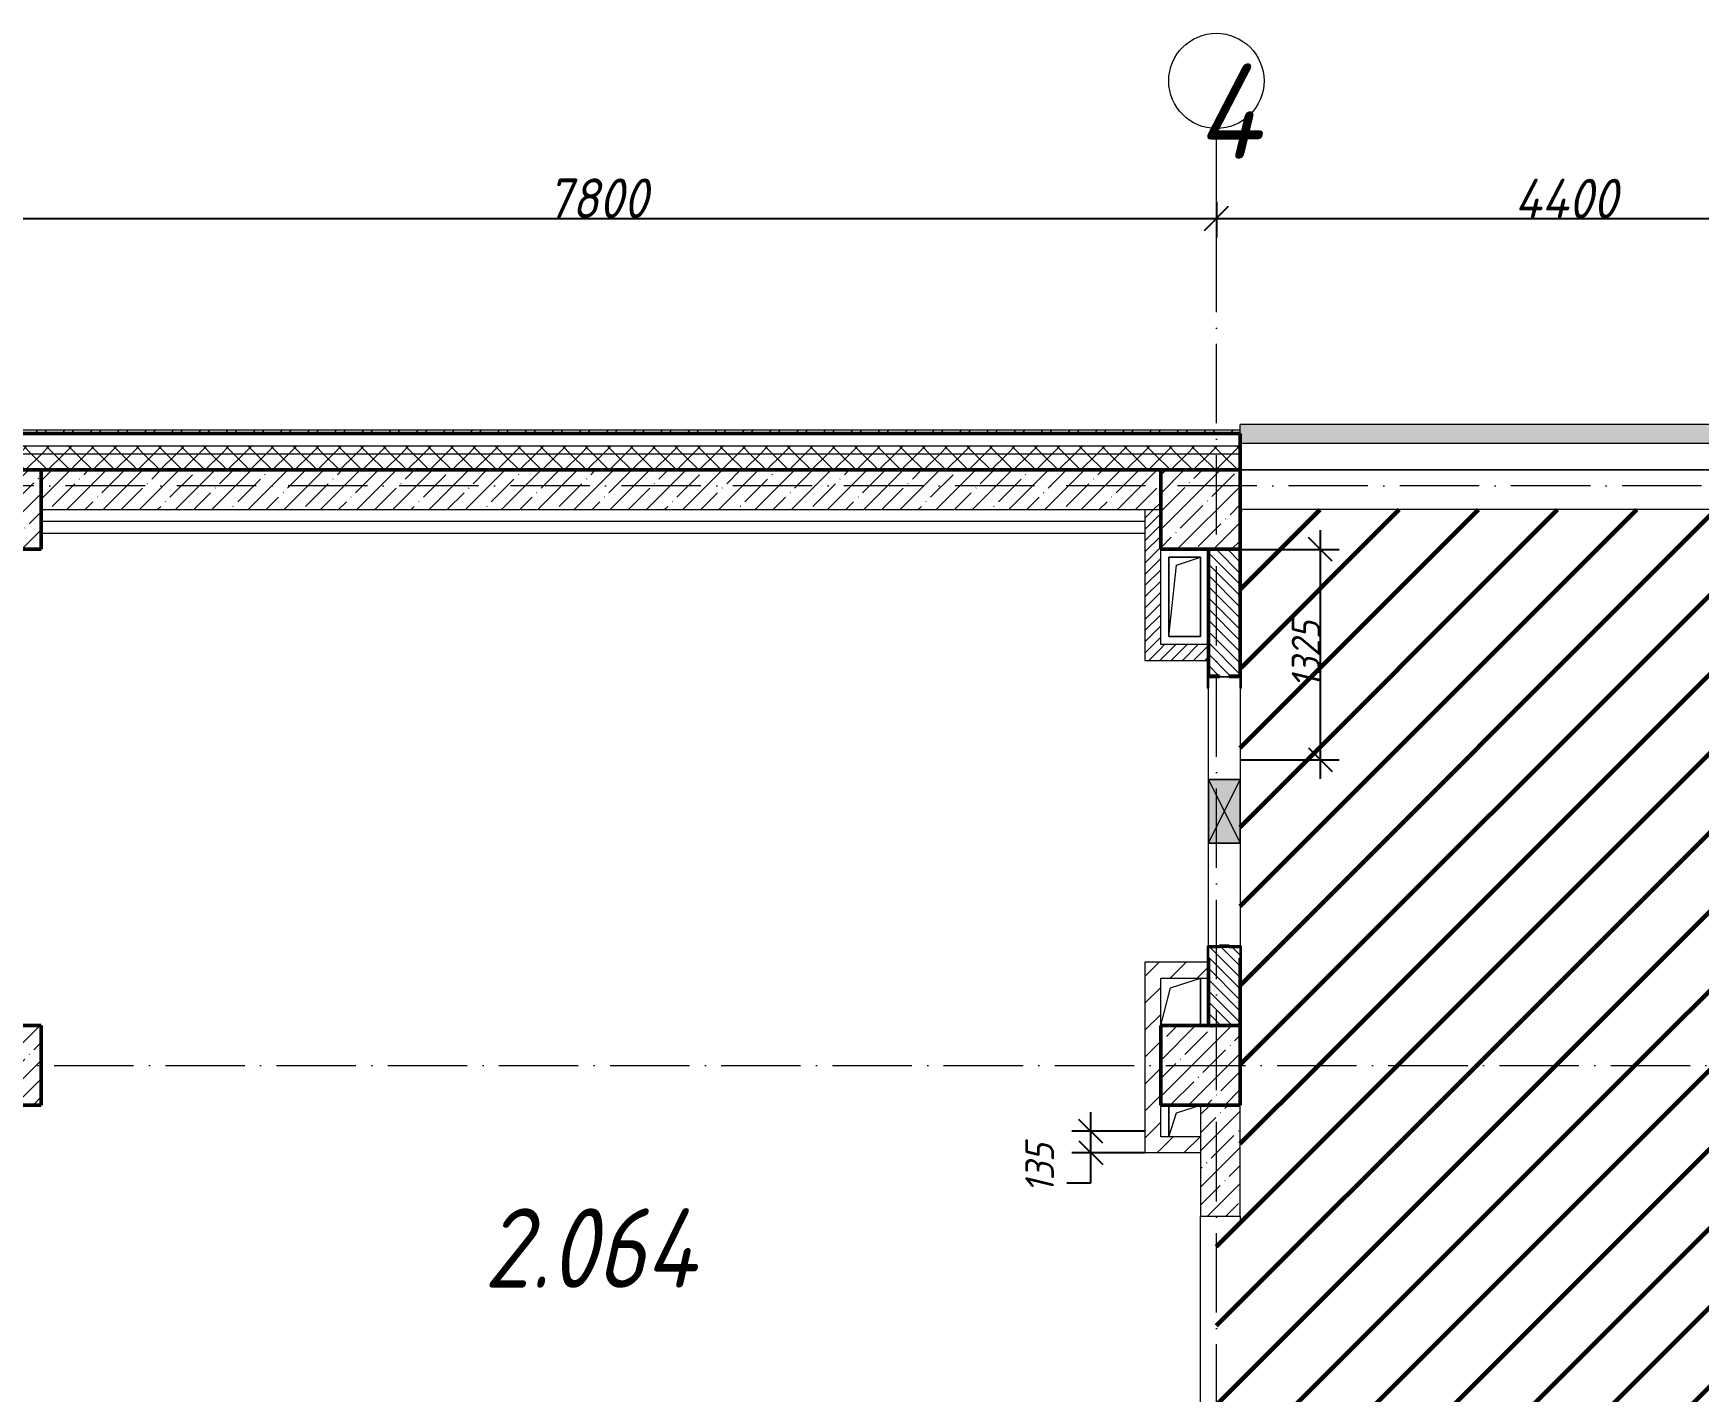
# Model space of a CAD drawing. Header units: millimetres. Extents: x -606178 to 312196, y -19338 to 632709.
# Drawn here: x -266901 to -256414, y 493720 to 502275 of the extents above; entities that cross this region are included whole.
import ezdxf

# ---------------------------------------------------------------- set-up
doc = ezdxf.new("R2010")
doc.units = ezdxf.units.MM
doc.linetypes.add('50_200_ШТРИХ_1Т_ш5_п1_п1_', pattern=[700, 500, -100, 0, -100])
for name, color, linetype, lineweight in [('6.4.1) Окр пт с инж. ПТ2.16', 3, 'Continuous', 60), ('A-____-____-DIMS', 7, 'Continuous', 9), ('A-DETL-____-OTLN-4', 7, 'Continuous', 18), ('A-DETL-GENF-OTLN', 7, 'Continuous', 9), ('A-FLOR-____-OTLN', 7, 'Continuous', 9), ('A-GENM-____-MCUT', 7, 'Continuous', 25), ('A-GENM-____-OTLN', 7, 'Continuous', 9), ('A-GENM-____-OTLN-1', 7, 'Continuous', 25), ('A-GLAZ-____-OTLN', 7, 'Continuous', 9), ('A-WALL-____-MCUT-1', 7, 'Continuous', 9), ('A-WALL-____-MCUT-2', 7, 'Continuous', 50), ('A-WALL-____-MCUT-3', 7, 'Continuous', 9), ('A-WALL-____-OTLN', 7, 'Continuous', 9), ('A-WALL-____-PATT-1', 7, 'Continuous', 9), ('A-WALL-FNSH-MCUT-1', 7, 'Continuous', 9), ('I-WALL-____-OTLN', 7, 'Continuous', 9), ('S-COLS-____-MCUT', 7, 'Continuous', 50), ('S-COLS-____-OTLN', 7, 'Continuous', 9), ('S-GRID-____-IDEN', 7, 'Continuous', 9), ('S-GRID-____-OTLN-1', 7, '50_200_ШТРИХ_1Т_ш5_п1_п1_', 9), ('Марки помещений', 7, 'Continuous', 9)]:
    doc.layers.add(name, color=color, linetype=linetype, lineweight=lineweight)
doc.layers.add('A-GLAZ-____-OTLN-1', color=7, linetype='Continuous', lineweight=9, true_color=0xc0c0c0)
doc.styles.add('ISOCPEUR_I', font='isocpeui.ttf', dxfattribs={"width": 0.9, "height": 2.5})
doc.styles.add('ISOCPEUR_I_10', font='isocpeui.ttf', dxfattribs={"width": 0.9, "height": 180})
doc.styles.add('ISOCPEUR_I_3', font='isocpeui.ttf', dxfattribs={"width": 0.85, "height": 2.2})
doc.styles.add('ISOCPEUR_I_9', font='isocpeui.ttf', dxfattribs={"width": 0.9, "height": 250})
doc.dimstyles.new('ISO-1_8_0_9К_СРЕДНИЙ_Кладочные_3', dxfattribs={"dimscale": 304.8, "dimtxt": 179.276612, "dimasz": 0.492126, "dimexe": 0.393701, "dimexo": 0, "dimgap": 0, "dimtad": 1, "dimdec": 3, "dimrnd": 0.001, "dimdsep": 46, "dimtxsty": 'ISOCPEUR_I_10', "dimblk1": 'OBLIQUE', "dimblk2": 'OBLIQUE', "dimsah": 1, "dimcen": 0.09, "dimdle": 0.393701, "dimazin": 0, "dimtfac": 1, "dimtdec": 4, "dimtix": 1, "dimtmove": 0, "dimatfit": 3, "dimfxl": 1, "dimtvp": 1, "dimtolj": 1, "dimtzin": 0, "dimarcsym": 2})
doc.dimstyles.new('ISO-1_8_0_9К_СРЕДНИЙ_Кладочные_4', dxfattribs={"dimscale": 304.8, "dimtxt": 179.276612, "dimasz": 0.492126, "dimexe": 0.393701, "dimexo": 0, "dimgap": 0, "dimtad": 1, "dimdec": 3, "dimrnd": 0.001, "dimdsep": 46, "dimtxsty": 'ISOCPEUR_I_10', "dimblk1": 'OBLIQUE', "dimblk2": 'OBLIQUE', "dimsah": 1, "dimcen": 0.09, "dimdle": 0.393701, "dimazin": 0, "dimtfac": 1, "dimtdec": 4, "dimtix": 1, "dimtmove": 1, "dimatfit": 3, "dimfxl": 1, "dimtvp": 1, "dimtolj": 1, "dimtzin": 0, "dimarcsym": 2})
doc.dimstyles.new('ISO-2_5_0_9К_БОЛЬШОЙ_ОСИ', dxfattribs={"dimscale": 304.8, "dimtxt": 248.995294, "dimasz": 0.492126, "dimexe": 0.393701, "dimexo": 0, "dimgap": 0, "dimtad": 1, "dimdec": 0, "dimzin": 0, "dimdsep": 46, "dimtxsty": 'ISOCPEUR_I_9', "dimblk1": 'OBLIQUE', "dimblk2": 'OBLIQUE', "dimsah": 1, "dimcen": 0.09, "dimdle": 0.393701, "dimazin": 0, "dimtfac": 1, "dimtdec": 4, "dimtix": 1, "dimtmove": 0, "dimatfit": 3, "dimfxl": 1, "dimtvp": 1, "dimtolj": 1, "dimtzin": 0, "dimarcsym": 2})
pattern_1 = [(45, (-264901.3, 451794.26), (-70.71068, 70.71068), []), (135, (-264901.3, 451794.26), (-70.71068, -70.71068), [])]
pattern_2 = [(45, (-264901.3, 451794.26), (-35.35534, 35.35534), [])]
pattern_3 = [(45, (-264901.3, 451794.26), (-114.04925, 114.04925), []), (45, (-264787.25, 451794.26), (-114.04925, 114.04925), [201.612, -40.322, 3.353, -36.97])]
pattern_4 = [(45, (-264901.3, 451794.26), (-84.8528, 84.8528), [])]

# ---------------------------------------------------------------- blocks, each defined once
blk = doc.blocks.new('BSC_Колонна _Прямоугольная - 500х500-V40-АР1_План отверстий 2 этажа в осях 1-64_А-ГГ')
at = {"layer": 'S-COLS-____-OTLN'}
h = blk.add_hatch(dxfattribs=at)
h.set_pattern_fill('FP_69', color=256, style=0, pattern_type=2)
h.set_pattern_definition([(45, (2200, -47481.04), (-114.04925, 114.04925), []), (45, (2314.05, -47481.04), (-114.04925, 114.04925), [201.613, -40.323, 3.353, -36.97])])
h.paths.add_polyline_path([(-250, -250), (250, -250), (250, 250), (-250, 250)], flags=0)
at = {"layer": 'S-COLS-____-MCUT'}
for p, q in [((250, 250), (-250, 250)), ((-250, 250), (-250, -250)), ((250, -250), (250, 250)), ((-250, -250), (250, -250))]:
    blk.add_line(p, q, dxfattribs=at)
blk = doc.blocks.new('BSC_Колонна _Прямоугольная - 500х500-V41-АР1_План отверстий 2 этажа в осях 1-64_А-ГГ')
at = {"layer": 'S-COLS-____-OTLN'}
h = blk.add_hatch(dxfattribs=at)
h.set_pattern_fill('FP_70', color=256, style=0, pattern_type=2)
h.set_pattern_definition([(45, (-5350, -47481.04), (-114.04925, 114.04925), []), (45, (-5235.95, -47481.04), (-114.04925, 114.04925), [201.613, -40.323, 3.353, -36.97])])
h.paths.add_polyline_path([(-250, -250), (250, -250), (250, 250), (-250, 250)], flags=0)
at = {"layer": 'S-COLS-____-MCUT'}
for p, q in [((250, 250), (-250, 250)), ((-250, 250), (-250, -250)), ((250, -250), (250, 250)), ((-250, -250), (250, -250))]:
    blk.add_line(p, q, dxfattribs=at)
blk = doc.blocks.new('BSC_Колонна _Прямоугольная - 500х500-V50-АР1_План отверстий 2 этажа в осях 1-64_А-ГГ')
at = {"layer": 'S-COLS-____-OTLN'}
h = blk.add_hatch(dxfattribs=at)
h.set_pattern_fill('FP_79', color=256, style=0, pattern_type=2)
h.set_pattern_definition([(45, (2200, -43981.04), (-114.04925, 114.04925), []), (45, (2314.05, -43981.04), (-114.04925, 114.04925), [201.613, -40.323, 3.353, -36.97])])
h.paths.add_polyline_path([(-250, -250), (250, -250), (250, 250), (-250, 250), (-250, -245)], flags=0)
at = {"layer": 'S-COLS-____-MCUT'}
for p, q in [((250, 250), (-250, 250)), ((-250, 250), (-250, -250)), ((250, -250), (250, 250)), ((-250, -250), (250, -250))]:
    blk.add_line(p, q, dxfattribs=at)
blk = doc.blocks.new('BSC_Колонна _Прямоугольная - 500х500-V51-АР1_План отверстий 2 этажа в осях 1-64_А-ГГ')
at = {"layer": 'S-COLS-____-OTLN'}
h = blk.add_hatch(dxfattribs=at)
h.set_pattern_fill('FP_80', color=256, style=0, pattern_type=2)
h.set_pattern_definition([(45, (-5350, -43981.04), (-114.04925, 114.04925), []), (45, (-5235.95, -43981.04), (-114.04925, 114.04925), [201.613, -40.323, 3.353, -36.97])])
h.paths.add_polyline_path([(-250, -250), (250, -250), (250, 250), (-250, 250)], flags=0)
at = {"layer": 'S-COLS-____-MCUT'}
for p, q in [((250, 250), (-250, 250)), ((-250, 250), (-250, -250)), ((250, -250), (250, 250)), ((-250, -250), (250, -250))]:
    blk.add_line(p, q, dxfattribs=at)
blk = doc.blocks.new('Отлив_СКБ - Отлив витража_120_НВФ-31885342-АР1_План отверстий 2 этажа в осях 1-64_А-ГГ')
at = {"layer": 'A-GLAZ-____-OTLN-1'}
for points in [[(0, 0), (0, -2), (7800, -2), (7800, 0), (2809, 0)], [(0, -2), (0, -120), (7800, -120), (7800, -2), (2809, -2)]]:
    blk.add_hatch(color=256, dxfattribs=at).paths.add_polyline_path(points, flags=0)
at = {"layer": 'A-GLAZ-____-OTLN'}
for p, q in [((0, 0), (7800, 0)), ((7800, -2), (0, -2)), ((0, -120), (0, -83)), ((7800, -83), (7800, -120)), ((0, -120), (7800, -120))]:
    blk.add_line(p, q, dxfattribs=at)
blk = doc.blocks.new('АР_Перемычка - АР_Перемычка-28448550-АР1_План отверстий 2 этажа в осях 1-64_А-ГГ')
at = {"layer": 'A-GENM-____-OTLN'}
blk.add_line((-350, -100), (-342, -100), dxfattribs=at)
blk = doc.blocks.new('154_Стойка_СКБ_Уголок - СМ-2480_200-28447058-АР1_План отверстий 2 этажа в осях 1-64_А-ГГ')
at = {"layer": 'A-GENM-____-MCUT'}
for p, q in [((125, 156), (125, 81)), ((200, 156), (125, 156)), ((131, 81), (131, 150)), ((131, 150), (200, 150)), ((200, 150), (200, 156)), ((125, 81), (131, 81)), ((131, 19), (125, 19)), ((125, 19), (125, -56)), ((131, -50), (131, 19)), ((125, -56), (200, -56)), ((200, -50), (131, -50)), ((200, -56), (200, -50))]:
    blk.add_line(p, q, dxfattribs=at)
blk = doc.blocks.new('Стойка_Влож_Полоса боковая - Полоса-28346330-АР1_План отверстий 2 этажа в осях 1-64_А-ГГ')
at = {"layer": 'A-GENM-____-OTLN'}
for p, q in [((-5, -31), (-5, 31)), ((0, 31), (0, -31))]:
    blk.add_line(p, q, dxfattribs=at)
blk = doc.blocks.new('Стойка_Влож_Уголок - Уголок-28346305-АР1_План отверстий 2 этажа в осях 1-64_А-ГГ')
at = {"layer": 'A-GENM-____-MCUT'}
for p, q in [((75, 75), (0, 75)), ((0, 0), (6, 0)), ((6, 69), (75, 69)), ((6, 0), (6, 69)), ((75, 69), (75, 75))]:
    blk.add_line(p, q, dxfattribs=at)
blk = doc.blocks.new('Стойка_Влож_Уголок - Уголок-28346304-АР1_План отверстий 2 этажа в осях 1-64_А-ГГ')
at = {"layer": 'A-GENM-____-MCUT'}
for p, q in [((6, 0), (0, 0)), ((6, -69), (6, 0)), ((0, -75), (75, -75)), ((75, -69), (6, -69)), ((75, -75), (75, -69))]:
    blk.add_line(p, q, dxfattribs=at)
blk = doc.blocks.new('Фахверк_СКБ_Уголок - 200_3960-28268576-АР1_План отверстий 2 этажа в осях 1-64_А-ГГ')
at = {"layer": 'A-GENM-____-MCUT'}
for p, q in [((200, 156), (125, 156)), ((125, 156), (125, 81)), ((131, 81), (131, 150)), ((131, 150), (200, 150)), ((200, 150), (200, 156)), ((125, 81), (131, 81)), ((131, 19), (125, 19)), ((125, 19), (125, -56)), ((131, -50), (131, 19)), ((125, -56), (200, -56)), ((200, -50), (131, -50)), ((200, -56), (200, -50))]:
    blk.add_line(p, q, dxfattribs=at)
blk = doc.blocks.new('AR_Отверстие прямоугольное _в плите_ - AR_Отверстие прямоугольное _в плите_-V154-АР1_План отверстий 2 этажа в осях 1-64_А-ГГ')
at = {"layer": 'A-GENM-____-OTLN'}
for p, q in [((100, 250), (-100, 250)), ((-100, 250), (-100, -250)), ((-50, 200), (100, 250)), ((100, -250), (100, 250)), ((-100, -250), (-50, 200)), ((-100, -250), (100, -250))]:
    blk.add_line(p, q, dxfattribs=at)
blk = doc.blocks.new('AR_Отверстие прямоугольное _в плите_ - AR_Отверстие прямоугольное _в плите_-V187-АР1_План отверстий 2 этажа в осях 1-64_А-ГГ')
at = {"layer": 'A-GENM-____-OTLN'}
for p, q in [((-100, 100), (-100, -100)), ((-100, -100), (-50, 50)), ((-50, 50), (100, 100))]:
    blk.add_line(p, q, dxfattribs=at)
blk = doc.blocks.new('AR_Отверстие прямоугольное _в плите_ - AR_Отверстие прямоугольное _в плите_-30552590-АР1_План отверстий 2 этажа в осях 1-64_А-ГГ')
at = {"layer": 'A-GENM-____-OTLN'}
for p, q in [((-63, 88), (125, 150)), ((125, -150), (125, 150)), ((-125, -150), (-63, 88))]:
    blk.add_line(p, q, dxfattribs=at)
blk = doc.blocks.new('AR_Отверстие прямоугольное _в стене__БезПР - AR_Отверстие прямоугольное _в стене__БезПР-36428632-АР1_План отверстий 2 этажа в осях 1-64_А-ГГ')
at = {"layer": 'A-GLAZ-____-OTLN'}
blk.add_hatch(color=256, dxfattribs=at).paths.add_polyline_path([(-200, -100), (200, -100), (200, 100), (-200, 100)], flags=0)
at = {"layer": 'A-DETL-GENF-OTLN'}
for p, q in [((-200, -100), (-200, 100)), ((-200, 100), (200, 100)), ((200, 100), (-200, -100)), ((-200, 100), (200, -100)), ((200, 100), (-200, 100)), ((-200, 100), (-200, -100)), ((200, 100), (200, -100)), ((200, -100), (200, 100)), ((200, -100), (-200, -100)), ((-200, -100), (200, -100))]:
    blk.add_line(p, q, dxfattribs=at)
at = {"layer": 'A-GLAZ-____-OTLN'}
blk.add_line((200, 100), (-200, 100), dxfattribs=at)
blk = doc.blocks.new('Ось сетки - Круг_Ø6_00__ISO-2_5_0_9K_-25732049-АР1_План отверстий 1 этажа в осях 1-64_А-ГГ')
at = {"layer": 'S-GRID-____-IDEN'}
blk.add_circle((0, 0), 3, dxfattribs=at)
blk = doc.blocks.new('_Oblique')
at = {"color": 0, "linetype": 'ByBlock', "lineweight": -2}
blk.add_line((-0.5, -0.5), (0.5, 0.5), dxfattribs=at)
blk = doc.blocks.new('*D4702')
at = {"layer": 'A-____-____-DIMS', "color": 0, "lineweight": -2, "transparency": 16777216}
for p, q in [((-267251, 501215), (-267251, 500989)), ((-259451, 501215), (-259451, 500989)), ((-267371, 501109), (-259331, 501109))]:
    blk.add_line(p, q, dxfattribs=at)
at = {"layer": 'Defpoints', "color": 0, "transparency": 16777216}
for p in [(-267251, 501215), (-259451, 501215), (-259451, 501109)]:
    blk.add_point(p, dxfattribs=at)
at = {"layer": 'A-____-____-DIMS', "color": 0, "lineweight": -2, "transparency": 16777216, "xscale": 150, "yscale": 150, "zscale": 150, "rotation": 180}
blk.add_blockref('_Oblique', (-267251, 501109), dxfattribs=at)
at = {"layer": 'A-____-____-DIMS', "color": 0, "lineweight": -2, "transparency": 16777216, "xscale": 150, "yscale": 150, "zscale": 150}
blk.add_blockref('_Oblique', (-259451, 501109), dxfattribs=at)
at = {"layer": 'A-____-____-DIMS', "color": 0, "transparency": 16777216, "insert": (-263351, 501236), "char_height": 250, "width": 758.48, "attachment_point": 5, "style": 'ISOCPEUR_I_9'}
blk.add_mtext('\\A1;7800', dxfattribs=at)
blk = doc.blocks.new('*D4703')
at = {"layer": 'A-____-____-DIMS', "color": 0, "lineweight": -2, "transparency": 16777216}
for p, q in [((-259451, 501215), (-259451, 500989)), ((-255051, 501215), (-255051, 500989)), ((-259571, 501109), (-254931, 501109))]:
    blk.add_line(p, q, dxfattribs=at)
at = {"layer": 'Defpoints', "color": 0, "transparency": 16777216}
for p in [(-259451, 501215), (-255051, 501215), (-255051, 501109)]:
    blk.add_point(p, dxfattribs=at)
at = {"layer": 'A-____-____-DIMS', "color": 0, "lineweight": -2, "transparency": 16777216, "xscale": 150, "yscale": 150, "zscale": 150, "rotation": 180}
blk.add_blockref('_Oblique', (-259451, 501109), dxfattribs=at)
at = {"layer": 'A-____-____-DIMS', "color": 0, "lineweight": -2, "transparency": 16777216, "xscale": 150, "yscale": 150, "zscale": 150}
blk.add_blockref('_Oblique', (-255051, 501109), dxfattribs=at)
at = {"layer": 'A-____-____-DIMS', "color": 0, "transparency": 16777216, "insert": (-257251, 501234), "char_height": 250, "width": 804.45, "attachment_point": 5, "style": 'ISOCPEUR_I_9'}
blk.add_mtext('\\A1;4400', dxfattribs=at)
blk = doc.blocks.new('*D4765')
at = {"layer": 'A-____-____-DIMS', "color": 0, "lineweight": -2, "transparency": 16777216}
for p, q in [((-258797, 499145), (-258797, 497580)), ((-259301, 499025), (-258677, 499025)), ((-259301, 497700), (-258677, 497700))]:
    blk.add_line(p, q, dxfattribs=at)
at = {"layer": 'Defpoints', "color": 0, "transparency": 16777216}
for p in [(-259301, 499025), (-259301, 497700), (-258797, 497700)]:
    blk.add_point(p, dxfattribs=at)
at = {"layer": 'A-____-____-DIMS', "color": 0, "lineweight": -2, "transparency": 16777216, "xscale": 150, "yscale": 150, "zscale": 150}
for p, rotation in [((-258797, 499025), 90), ((-258797, 497700), 270)]:
    blk.add_blockref('_Oblique', p, dxfattribs=dict(at, rotation=rotation))
at = {"layer": 'A-____-____-DIMS', "color": 0, "transparency": 16777216, "insert": (-258887, 498363), "char_height": 180, "width": 504.73, "attachment_point": 5, "rotation": 90, "style": 'ISOCPEUR_I_10'}
blk.add_mtext('\\A1;1325', dxfattribs=at)
blk = doc.blocks.new('*D4766')
at = {"layer": 'A-____-____-DIMS', "color": 0, "lineweight": -2, "transparency": 16777216}
for p, q in [((-260242, 495105), (-260242, 495480)), ((-259901, 495360), (-260362, 495360)), ((-259901, 495225), (-260362, 495225)), ((-260242, 495035), (-260242, 495225)), ((-260392, 495035), (-260242, 495035))]:
    blk.add_line(p, q, dxfattribs=at)
at = {"layer": 'Defpoints', "color": 0, "transparency": 16777216}
for p in [(-260242, 495360), (-259901, 495360), (-259901, 495225)]:
    blk.add_point(p, dxfattribs=at)
at = {"layer": 'A-____-____-DIMS', "color": 0, "lineweight": -2, "transparency": 16777216, "xscale": 150, "yscale": 150, "zscale": 150}
for p, rotation in [((-260242, 495360), 90), ((-260242, 495225), 270)]:
    blk.add_blockref('_Oblique', p, dxfattribs=dict(at, rotation=rotation))
at = {"layer": 'A-____-____-DIMS', "color": 0, "transparency": 16777216, "insert": (-260654, 494971), "char_height": 180, "width": 368.21, "attachment_point": 1, "rotation": 90, "line_spacing_factor": 1.149209, "style": 'ISOCPEUR_I_10'}
blk.add_mtext('\\A1;135', dxfattribs=at)

msp = doc.modelspace()

# ---------------------------------------------------------------- hatches: boundary and pattern name
at = {"layer": '6.4.1) Окр пт с инж. ПТ2.16'}
h = msp.add_hatch(dxfattribs=at)
h.set_pattern_fill('ANSI31', color=256, scale=111)
h.paths.add_polyline_path([(-255051.3011, 499025.3011), (-255301.3011, 499025.3011), (-255301.3011, 499275.3011), (-259301.3011, 499275.3011), (-259301.3011, 499025.3011), (-259301.3011, 498300.3011), (-259295.3011, 498300.3011), (-259295.3011, 498225.3011), (-259295.3011, 498150.3011), (-259301.3011, 498150.3011), (-259301.3011, 497575.3011), (-259301.3011, 497175.3011), (-259301.3011, 496525.3011), (-259295.3011, 496525.3011), (-259295.3011, 496450.3011), (-259301.3011, 496025.3011), (-259301.3011, 495775.3011), (-255301.3011, 495775.3011), (-255301.3011, 496025.3011), (-255051.3011, 496025.3011)])
h = msp.add_hatch(dxfattribs=at)
h.set_pattern_fill('ANSI31', color=256, scale=111)
h.paths.add_polyline_path([(-255051.3011, 495525.3011), (-255301.3011, 495525.3011), (-255301.3011, 495775.3011), (-259301.3011, 495775.3011), (-259301.3011, 495525.3011), (-259301.3011, 494825.3011), (-259451.3011, 494825.3011), (-259451.3011, 493025.3011), (-259301.3011, 493025.3011), (-259301.3011, 490525.3011), (-259301.3011, 490275.3011), (-255301.3011, 490275.3011), (-255301.3011, 490525.3011), (-255051.3011, 490525.3011)])
at = {"layer": 'A-WALL-____-PATT-1'}
h = msp.add_hatch(dxfattribs=at)
h.set_pattern_fill('FP_3', color=256, style=0, pattern_type=2)
h.set_pattern_definition([(45, (-264901.3, 451794.26), (-85.53659, 85.53659), []), (45, (-264844.28, 451794.26), (-85.53659, 85.53659), [])])
h.paths.add_polyline_path([(-241121.3011, 499755.3011), (-241121.3011, 499775.3011), (-249301.3011, 499775.3011), (-249301.3011, 499755.3011), (-243705.4192, 499755.3011)], flags=0)
h.paths.add_polyline_path([(-250301.3011, 499755.3011), (-250301.3011, 499775.3011), (-251501.3011, 499775.3011), (-251501.3011, 499755.3011), (-250775.2764, 499755.3011)], flags=0)
h.paths.add_polyline_path([(-259301.3011, 499755.3011), (-259301.3011, 499775.3011), (-267581.3011, 499775.3011), (-267581.3011, 499755.3011), (-259612.5978, 499755.3011)], flags=0)
h = msp.add_hatch(dxfattribs=at)
h.set_pattern_fill('FP_1', color=256, style=0, pattern_type=2)
h.set_pattern_definition(pattern_1)
h.paths.add_polyline_path([(-241251.3011, 499625.3011), (-241201.3011, 499625.3011), (-241201.3011, 499675.3011), (-249301.3011, 499675.3011), (-249301.3011, 499625.3011), (-243705.4192, 499625.3011)], flags=0)
h.paths.add_polyline_path([(-250301.3011, 499625.3011), (-250301.3011, 499675.3011), (-251501.3011, 499675.3011), (-251501.3011, 499625.3011), (-250775.2764, 499625.3011)], flags=0)
h.paths.add_polyline_path([(-259612.5978, 499625.3011), (-259301.3011, 499625.3011), (-259301.3011, 499675.3011), (-267451.3011, 499675.3011), (-267451.3011, 499625.3011), (-261380.0621, 499625.3011)], flags=0)
h = msp.add_hatch(dxfattribs=at)
h.set_pattern_fill('FP_1', color=256, style=0, pattern_type=2)
h.set_pattern_definition(pattern_1)
h.paths.add_polyline_path([(-241351.3011, 499525.3011), (-241251.3011, 499525.3011), (-241251.3011, 499625.3011), (-249301.3011, 499625.3011), (-249301.3011, 499525.3011), (-243705.4192, 499525.3011)], flags=0)
h.paths.add_polyline_path([(-250301.3011, 499525.3011), (-250301.3011, 499625.3011), (-251501.3011, 499625.3011), (-251501.3011, 499531.3011), (-251426.3011, 499531.3011), (-251426.3011, 499525.3011), (-250775.2764, 499525.3011)], flags=0)
h.paths.add_polyline_path([(-259301.3011, 499525.3011), (-259301.3011, 499625.3011), (-267351.3011, 499625.3011), (-267351.3011, 499525.3011), (-259612.5978, 499525.3011)], flags=0)
h = msp.add_hatch(dxfattribs=at)
h.set_pattern_fill('FP_25', color=256, style=0, pattern_type=2)
h.set_pattern_definition(pattern_3)
h.paths.add_polyline_path([(-259801.3011, 499275.3011), (-259801.3011, 499525.3011), (-266851.3011, 499525.3011), (-266851.3011, 499275.3011), (-261380.0621, 499275.3011)], flags=0)
h = msp.add_hatch(dxfattribs=at)
h.set_pattern_fill('FP_5', color=256, style=0, pattern_type=2)
h.set_pattern_definition(pattern_2)
h.paths.add_polyline_path([(-259801.3011, 498325.3011), (-259801.3011, 499275.3011), (-259901.3011, 499275.3011), (-259901.3011, 498325.3011)], flags=0)
h = msp.add_hatch(dxfattribs=at)
h.set_pattern_fill('FP_6', color=256, style=0, pattern_type=2)
h.set_pattern_definition([(135, (-264901.3, 451794.26), (-35.35534, -35.35534), [])])
h.paths.add_polyline_path([(-259432.3011, 496025.3011), (-259301.3011, 496025.3011), (-259301.3011, 496519.3011), (-259370.3011, 496519.3011), (-259370.3011, 496525.3011), (-259432.3011, 496525.3011), (-259432.3011, 496519.3011), (-259501.3011, 496519.3011), (-259501.3011, 496025.3011)], flags=0)
h.paths.add_polyline_path([(-259432.3011, 498225.3011), (-259301.3011, 498225.3011), (-259301.3011, 499025.3011), (-259501.3011, 499025.3011), (-259501.3011, 498225.3011), (-259461.3011, 498225.3011)], flags=0)
h = msp.add_hatch(dxfattribs=at)
h.set_pattern_fill('FP_5', color=256, style=0, pattern_type=2)
h.set_pattern_definition(pattern_2)
h.paths.add_polyline_path([(-259801.3011, 498325.3011), (-259501.3011, 498325.3011), (-259501.3011, 498425.3011), (-259801.3011, 498425.3011)], flags=0)
h = msp.add_hatch(dxfattribs=at)
h.set_pattern_fill('FP_4', color=256, style=0, pattern_type=2)
h.set_pattern_definition(pattern_4)
h.paths.add_polyline_path([(-259901.3011, 495225.3011), (-259801.3011, 495225.3011), (-259801.3011, 496425.3011), (-259901.3011, 496425.3011), (-259901.3011, 495525.3011)], flags=0)
h = msp.add_hatch(dxfattribs=at)
h.set_pattern_fill('FP_4', color=256, style=0, pattern_type=2)
h.set_pattern_definition(pattern_4)
h.paths.add_polyline_path([(-259501.3011, 496325.3011), (-259501.3011, 496425.3011), (-259801.3011, 496425.3011), (-259801.3011, 496325.3011)], flags=0)
h = msp.add_hatch(dxfattribs=at)
h.set_pattern_fill('FP_25', color=256, style=0, pattern_type=2)
h.set_pattern_definition(pattern_3)
h.paths.add_polyline_path([(-259301.3011, 490525.3011), (-259301.3011, 493025.3011), (-259551.3011, 493025.3011), (-259551.3011, 490525.3011)], flags=0)
h.paths.add_polyline_path([(-259551.3011, 494825.3011), (-259301.3011, 494825.3011), (-259301.3011, 495525.3011), (-259551.3011, 495525.3011)], flags=0)
h = msp.add_hatch(dxfattribs=at)
h.set_pattern_fill('FP_4', color=256, style=0, pattern_type=2)
h.set_pattern_definition(pattern_4)
h.paths.add_polyline_path([(-259551.3011, 495225.3011), (-259551.3011, 495325.3011), (-259801.3011, 495325.3011), (-259801.3011, 495225.3011)], flags=0)

# ---------------------------------------------------------------- linework, layer by layer
at = {"layer": 'A-DETL-____-OTLN-4'}
for p, q in [((-259901.3011, 499200.3011), (-266851.3011, 499200.3011)), ((-259901.3011, 499125.3011), (-266851.3011, 499125.3011))]:
    msp.add_line(p, q, dxfattribs=at)
at = {"layer": 'A-FLOR-____-OTLN'}
for p, q in [((-259751.3011, 498975.3011), (-259551.3011, 498975.3011)), ((-259751.3011, 498475.3011), (-259751.3011, 498975.3011)), ((-259551.3011, 498975.3011), (-259551.3011, 498475.3011)), ((-259551.3011, 498475.3011), (-259751.3011, 498475.3011)), ((-259551.3011, 496325.3011), (-259551.3011, 496025.3011)), ((-259751.3011, 495325.3011), (-259751.3011, 495525.3011))]:
    msp.add_line(p, q, dxfattribs=at)
at = {"layer": 'A-WALL-____-MCUT-1'}
for p, q in [((-259801.3011, 499525.3011), (-266851.3011, 499525.3011)), ((-266851.3011, 499275.3011), (-259801.3011, 499275.3011)), ((-259551.3011, 495525.3011), (-259551.3011, 494825.3011)), ((-259301.3011, 494825.3011), (-259301.3011, 495525.3011)), ((-259551.3011, 494825.3011), (-259301.3011, 494825.3011))]:
    msp.add_line(p, q, dxfattribs=at)
at = {"layer": 'A-WALL-____-MCUT-2'}
for p, q in [((-259301.3011, 499755.3011), (-267581.3011, 499755.3011)), ((-259301.3011, 499525.3011), (-259301.3011, 499755.3011)), ((-266851.3011, 499525.3011), (-259801.3011, 499525.3011)), ((-259501.3011, 499025.3011), (-259501.3011, 498225.3011)), ((-259301.3011, 498225.3011), (-259301.3011, 499025.3011)), ((-259370.3011, 496525.3011), (-259432.3011, 496525.3011)), ((-259501.3011, 496450.3011), (-259501.3011, 496025.3011)), ((-259301.3011, 496025.3011), (-259301.3011, 496450.3011))]:
    msp.add_line(p, q, dxfattribs=at)
at = {"layer": 'A-WALL-____-MCUT-3'}
for p, q in [((-259301.3011, 499675.3011), (-267501.3011, 499675.3011)), ((-259301.3011, 499625.3011), (-267451.3011, 499625.3011))]:
    msp.add_line(p, q, dxfattribs=at)
at = {"layer": 'A-WALL-____-OTLN'}
for p, q in [((-255301.3011, 499525.3011), (-259301.3011, 499525.3011)), ((-259301.3011, 499525.3011), (-255301.3011, 499525.3011)), ((-255301.3011, 499275.3011), (-259301.3011, 499275.3011)), ((-259551.3011, 493025.3011), (-259551.3011, 494825.3011)), ((-259301.3011, 494825.3011), (-259301.3011, 494795.3011))]:
    msp.add_line(p, q, dxfattribs=at)
at = {"layer": 'A-WALL-FNSH-MCUT-1'}
for p, q in [((-259301.3011, 499775.3011), (-267601.3011, 499775.3011)), ((-267581.3011, 499755.3011), (-259301.3011, 499755.3011)), ((-259301.3011, 499755.3011), (-259301.3011, 499775.3011)), ((-259901.3011, 499275.3011), (-259901.3011, 498325.3011)), ((-259801.3011, 498425.3011), (-259801.3011, 499025.3011)), ((-259501.3011, 498425.3011), (-259801.3011, 498425.3011)), ((-259901.3011, 498325.3011), (-259501.3011, 498325.3011)), ((-259901.3011, 496425.3011), (-259901.3011, 495225.3011)), ((-259501.3011, 496425.3011), (-259901.3011, 496425.3011)), ((-259801.3011, 496025.3011), (-259801.3011, 496325.3011)), ((-259801.3011, 496325.3011), (-259501.3011, 496325.3011)), ((-259801.3011, 495325.3011), (-259801.3011, 495525.3011)), ((-259551.3011, 495325.3011), (-259801.3011, 495325.3011)), ((-259901.3011, 495225.3011), (-259551.3011, 495225.3011))]:
    msp.add_line(p, q, dxfattribs=at)
at = {"layer": 'I-WALL-____-OTLN'}
for p, q in [((-259501.3011, 497575.3011), (-259501.3011, 498150.3011)), ((-259301.3011, 498150.3011), (-259301.3011, 497575.3011)), ((-259501.3011, 496525.3011), (-259501.3011, 497175.3011)), ((-259301.3011, 497175.3011), (-259301.3011, 496525.3011))]:
    msp.add_line(p, q, dxfattribs=at)
at = {"layer": 'S-GRID-____-OTLN-1'}
for p, q in [((-259451.3011, 447311.6528), (-259451.3011, 501675.2188)), ((-238193.5619, 499425.3011), (-269570.0713, 499425.3011)), ((-269570.0713, 495775.3011), (-238193.5619, 495775.3011))]:
    msp.add_line(p, q, dxfattribs=at)

# ---------------------------------------------------------------- block references
at = {"layer": 'A-GENM-____-OTLN'}
for name, p in [('AR_Отверстие прямоугольное _в плите_ - AR_Отверстие прямоугольное _в плите_-V154-АР1_План отверстий 2 этажа в осях 1-64_А-ГГ', (-259651.3011, 498725.3011)), ('AR_Отверстие прямоугольное _в плите_ - AR_Отверстие прямоугольное _в плите_-30552590-АР1_План отверстий 2 этажа в осях 1-64_А-ГГ', (-259676.3011, 496175.3011)), ('AR_Отверстие прямоугольное _в плите_ - AR_Отверстие прямоугольное _в плите_-V187-АР1_План отверстий 2 этажа в осях 1-64_А-ГГ', (-259651.3011, 495425.3011))]:
    msp.add_blockref(name, p, dxfattribs=at)
for name, p, rotation in [('АР_Перемычка - АР_Перемычка-28448550-АР1_План отверстий 2 этажа в осях 1-64_А-ГГ', (-259401.3011, 498225.3011), 269.9999999999999), ('Стойка_Влож_Уголок - Уголок-28346305-АР1_План отверстий 2 этажа в осях 1-64_А-ГГ', (-259432.3011, 498225.3011), 89.99999999999991), ('Стойка_Влож_Уголок - Уголок-28346304-АР1_План отверстий 2 этажа в осях 1-64_А-ГГ', (-259370.3011, 498225.3011), 90.00000000000027), ('Стойка_Влож_Полоса боковая - Полоса-28346330-АР1_План отверстий 2 этажа в осях 1-64_А-ГГ', (-259401.3011, 498225.3011), 89.99999999999991)]:
    msp.add_blockref(name, p, dxfattribs=dict(at, rotation=rotation))
at = {"layer": 'A-GENM-____-OTLN-1', "rotation": 269.9999999999999}
for name, p in [('154_Стойка_СКБ_Уголок - СМ-2480_200-28447058-АР1_План отверстий 2 этажа в осях 1-64_А-ГГ', (-259451.3011, 498350.3011)), ('Фахверк_СКБ_Уголок - 200_3960-28268576-АР1_План отверстий 2 этажа в осях 1-64_А-ГГ', (-259451.3011, 496650.3011))]:
    msp.add_blockref(name, p, dxfattribs=at)
at = {"layer": 'A-GLAZ-____-OTLN'}
for name, p, rotation in [('Отлив_СКБ - Отлив витража_120_НВФ-31885342-АР1_План отверстий 2 этажа в осях 1-64_А-ГГ', (-251501.3011, 499692.3011), 180), ('AR_Отверстие прямоугольное _в стене__БезПР - AR_Отверстие прямоугольное _в стене__БезПР-36428632-АР1_План отверстий 2 этажа в осях 1-64_А-ГГ', (-259401.3011, 497375.3011), 89.99999999999991)]:
    msp.add_blockref(name, p, dxfattribs=dict(at, rotation=rotation))
at = {"layer": 'S-COLS-____-OTLN'}
for name, p in [('BSC_Колонна _Прямоугольная - 500х500-V40-АР1_План отверстий 2 этажа в осях 1-64_А-ГГ', (-267101.3011, 499275.3011)), ('BSC_Колонна _Прямоугольная - 500х500-V41-АР1_План отверстий 2 этажа в осях 1-64_А-ГГ', (-259551.3011, 499275.3011)), ('BSC_Колонна _Прямоугольная - 500х500-V50-АР1_План отверстий 2 этажа в осях 1-64_А-ГГ', (-267101.3011, 495775.3011)), ('BSC_Колонна _Прямоугольная - 500х500-V51-АР1_План отверстий 2 этажа в осях 1-64_А-ГГ', (-259551.3011, 495775.3011))]:
    msp.add_blockref(name, p, dxfattribs=at)
at = {"layer": 'S-GRID-____-IDEN', "xscale": 99.99999999999993, "yscale": 99.99999999999993, "zscale": 99.99999999999993}
msp.add_blockref('Ось сетки - Круг_Ø6_00__ISO-2_5_0_9K_-25732049-АР1_План отверстий 1 этажа в осях 1-64_А-ГГ', (-259451.3011, 501975.2188), dxfattribs=at)

# ---------------------------------------------------------------- texts
at = {"layer": 'S-GRID-____-IDEN', "insert": (-259581.9794, 502083.9934), "char_height": 600, "width": 223.670812, "attachment_point": 1, "style": 'ISOCPEUR_I'}
msp.add_mtext('\\fISOCPEUR|b0|i1|c204|p34|;\\W.9;4', dxfattribs=at)
at = {"layer": 'Марки помещений', "insert": (-264063.7278, 494874.6439), "char_height": 500, "width": 817.72125, "attachment_point": 1, "style": 'ISOCPEUR_I_3'}
msp.add_mtext('2.064', dxfattribs=at)

# ---------------------------------------------------------------- dimensions: what is measured, and where the dimension line sits
at = {"layer": 'A-____-____-DIMS'}
for base, p1, p2, override, picture, middle in [((-259451.3011, 501109.0434), (-267251.3011, 501215.1095), (-259451.3011, 501215.1095), {"dimpost": '<>', "dimfxl": 7800}, '*D4702', (-263351.3011, 501235.6533)), ((-255051.3011, 501109.0434), (-259451.3011, 501215.1095), (-255051.3011, 501215.1095), {"dimpost": '<>', "dimfxl": 4400}, '*D4703', (-257251.3011, 501234.0434))]:
    dim = msp.add_linear_dim(base=base, p1=p1, p2=p2, dimstyle='ISO-2_5_0_9К_БОЛЬШОЙ_ОСИ', override=override, dxfattribs=at)
    dim.commit()
    dim.dimension.update_dxf_attribs({"geometry": picture, "text_midpoint": middle})
dim = msp.add_linear_dim(base=(-258797.4548, 497700.3011), p1=(-259301.3011, 499025.3011), p2=(-259301.3011, 497700.3011), angle=90, dimstyle='ISO-1_8_0_9К_СРЕДНИЙ_Кладочные_3', override={"dimpost": '<>', "dimfxl": 1325}, dxfattribs=at)
dim.commit()
dim.dimension.update_dxf_attribs({"geometry": '*D4765', "text_midpoint": (-258887.4548, 498362.8011)})
dim = msp.add_linear_dim(base=(-260241.7312, 495360.3011), p1=(-259901.3011, 495225.3011), p2=(-259901.3011, 495360.3011), angle=90, dimstyle='ISO-1_8_0_9К_СРЕДНИЙ_Кладочные_4', override={"dimpost": '<>', "dimfxl": 135}, dxfattribs=at)
dim.commit()
dim.dimension.update_dxf_attribs({"geometry": '*D4766', "text_midpoint": (-260356.8933, 495034.7838), "dimtype": 160, "text_rotation": 90})

doc.saveas('drawing.dxf')
